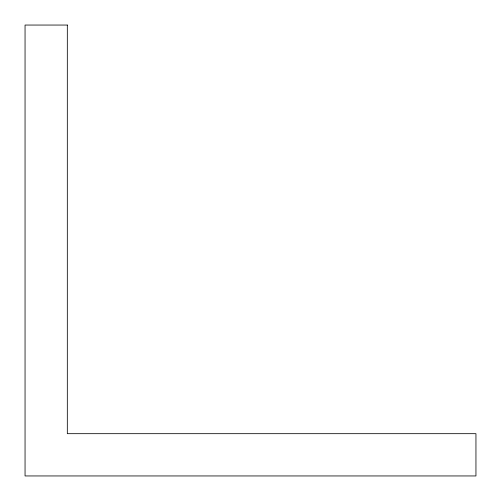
<?xml version="1.0" encoding="UTF-8"?>
<svg xmlns="http://www.w3.org/2000/svg" width="501" height="501" viewBox="0 0 501 501"><rect width="100%" height="100%" fill="white"/><g stroke="black" fill="none" stroke-linecap="round" stroke-linejoin="round"><path stroke-width="0.75" d="M67.322 25.05L25.05 25.05L25.05 475.95L475.95 475.95L475.95 433.678L67.322 433.678L67.322 25.05"/></g></svg>
